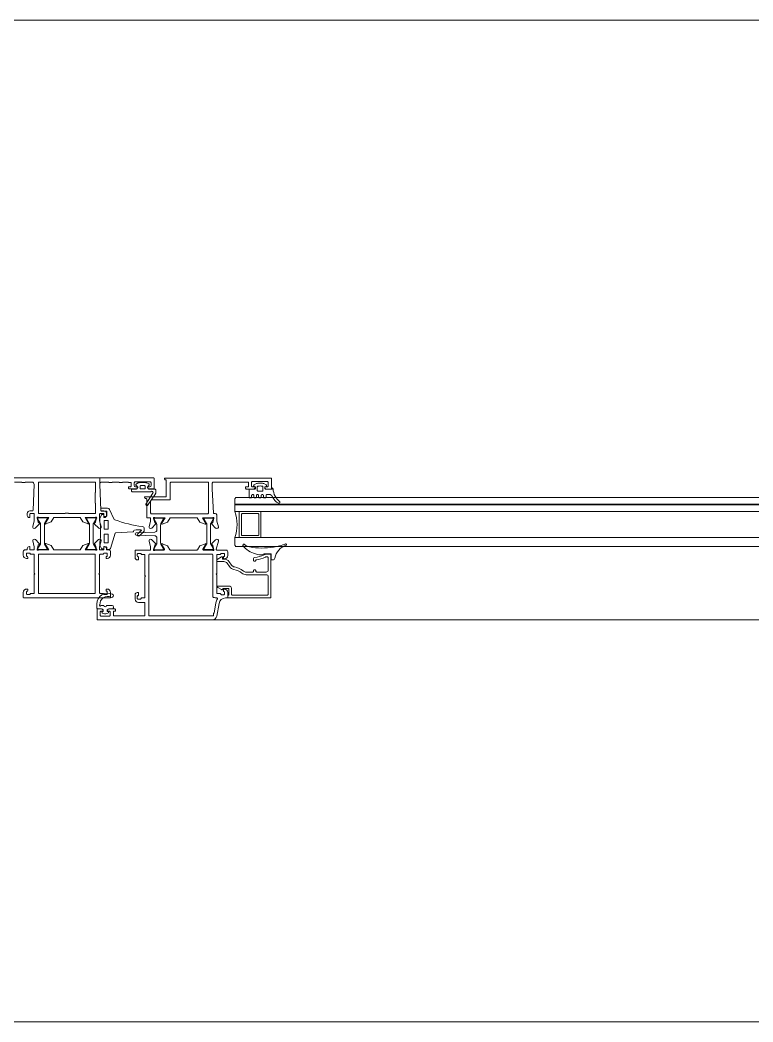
# Model space of a CAD drawing. Extents: x -9058 to 11890, y 0 to 4205.
# Drawn here: x 9409.21 to 9442.84, y 3761.87 to 3807.87 of the extents above; entities that cross this region are included whole.
import ezdxf

# ---------------------------------------------------------------- set-up
doc = ezdxf.new("R2010")
doc.units = 0
doc.header["$MEASUREMENT"] = 0
doc.layers.add('M-TEFRIS2-015', color=129, linetype='Continuous', lineweight=9)

msp = doc.modelspace()

# ---------------------------------------------------------------- linework, layer by layer
at = {"layer": 'M-TEFRIS2-015'}
for p, q in [((9412.862, 3786.554), (9412.862, 3786.85)), ((9419.063, 3785.898), (9419.112, 3785.948)), ((9419.063, 3785.898), (9419.063, 3785.31)), ((9419.112, 3785.948), (9467.208, 3785.948)), ((9419.063, 3785.648), (9467.208, 3785.648)), ((9419.063, 3785.61), (9467.208, 3785.61)), ((9421.837, 3785.31), (9419.063, 3785.31)), ((9419.08, 3785.31), (9467.208, 3785.31)), ((9419.263, 3785.31), (9419.263, 3784.11)), ((9420.263, 3785.31), (9420.263, 3784.11)), ((9421.837, 3784.11), (9419.063, 3784.11)), ((9419.063, 3784.11), (9419.063, 3783.76)), ((9419.08, 3784.11), (9467.208, 3784.11)), ((9419.063, 3783.76), (9419.113, 3783.71)), ((9419.08, 3783.71), (9467.208, 3783.71)), ((9421.837, 3783.71), (9419.113, 3783.71)), ((9421.837, 3783.71), (9419.569, 3783.71))]:
    msp.add_line(p, q, dxfattribs=at)
for points in [[(9405.058, 3807.873), (9545.058, 3807.873)], [(9531.881, 3780.338), (9413.123, 3780.338)], [(9407.058, 3763.873), (9407.058, 3761.873), (9543.058, 3761.873), (9543.058, 3763.873)]]:
    msp.add_lwpolyline(points, dxfattribs=at)
for points in [[(9407.368, 3786.848), (9415.348, 3786.848, -0.414214), (9415.358, 3786.838), (9415.358, 3786.358, -0.414214), (9415.348, 3786.348), (9415.128, 3786.348, -0.414214), (9415.058, 3786.418), (9415.058, 3786.438, -0.414214), (9415.068, 3786.448), (9415.168, 3786.448, 0.414214), (9415.218, 3786.498), (9415.218, 3786.618, 0.414214), (9415.168, 3786.668), (9414.498, 3786.668, 0.414214), (9414.448, 3786.618), (9414.448, 3786.498, 0.414214), (9414.498, 3786.448), (9414.598, 3786.448, -0.414214), (9414.608, 3786.438), (9414.608, 3786.418, -0.414214), (9414.538, 3786.348), (9414.228, 3786.348, -0.414214), (9414.178, 3786.398), (9414.178, 3786.448), (9414.278, 3786.448, 0.414214), (9414.308, 3786.478), (9414.308, 3786.648), (9414.178, 3786.648), (9414.178, 3786.658), (9413.911, 3786.658), (9413.911, 3786.648), (9413.761, 3786.648), (9413.761, 3786.658), (9413.431, 3786.658), (9413.431, 3786.648), (9413.281, 3786.648), (9413.281, 3786.658), (9412.962, 3786.658, 0.425337), (9412.862, 3786.555), (9412.907, 3785.367, 0.403083), (9412.937, 3785.338), (9413.058, 3785.338, -0.414214), (9413.178, 3785.218), (9413.178, 3785.128, -0.414214), (9413.078, 3785.028), (9413.068, 3785.028, -0.414214), (9413.058, 3785.038), (9413.058, 3785.188, 0.414214), (9413.028, 3785.218), (9412.888, 3785.218, 0.414214), (9412.858, 3785.188), (9412.858, 3784.883), (9412.928, 3784.622, -0.700084), (9412.82, 3784.547), (9412.802, 3784.559), (9412.631, 3784.732, -0.607471), (9412.647, 3784.792, 0.283637), (9412.669, 3784.814), (9412.718, 3784.998, 1.229391), (9412.668, 3785.028), (9412.194, 3785.028), (9412.356, 3784.762, -0.859449), (9412.326, 3784.737), (9412.081, 3784.829), (9411.96, 3785.028), (9410.756, 3785.028), (9410.634, 3784.829), (9410.389, 3784.737, -0.859449), (9410.359, 3784.762), (9410.522, 3785.028), (9410.047, 3785.028, 1.229391), (9409.997, 3784.998), (9410.046, 3784.814, 0.283637), (9410.069, 3784.792, -0.607471), (9410.085, 3784.732), (9409.914, 3784.559), (9409.896, 3784.547, -0.700084), (9409.788, 3784.622), (9409.858, 3784.883), (9409.858, 3785.188, 0.414214), (9409.828, 3785.218), (9409.688, 3785.218, 0.414214), (9409.658, 3785.188), (9409.658, 3785.038, -0.414214), (9409.648, 3785.028), (9409.638, 3785.028, -0.414214), (9409.538, 3785.128), (9409.538, 3785.218, -0.414214), (9409.658, 3785.338), (9409.779, 3785.338, 0.403083), (9409.809, 3785.367), (9409.854, 3786.555, 0.425337), (9409.754, 3786.658), (9409.435, 3786.658), (9409.435, 3786.648), (9409.285, 3786.648), (9409.285, 3786.658), (9408.955, 3786.658)], [(9418.119, 3785.216, -0.459137), (9418.083, 3785.244), (9418.029, 3786.338), (9418.029, 3786.608, -0.414214), (9418.079, 3786.658), (9419.659, 3786.658, -0.414214), (9419.689, 3786.628), (9419.689, 3786.468, -0.414214), (9419.659, 3786.438), (9419.559, 3786.438), (9419.559, 3786.388, 0.414214), (9419.609, 3786.338), (9419.919, 3786.338, 0.414214), (9419.989, 3786.408), (9419.989, 3786.428, 0.414214), (9419.979, 3786.438), (9419.879, 3786.438, -0.414214), (9419.829, 3786.488), (9419.829, 3786.638, -0.414214), (9419.879, 3786.688), (9420.549, 3786.688, -0.414214), (9420.599, 3786.638), (9420.599, 3786.488, -0.414214), (9420.549, 3786.438), (9420.449, 3786.438, 0.414214), (9420.439, 3786.428), (9420.439, 3786.408, 0.414214), (9420.509, 3786.338), (9420.729, 3786.338, 0.414214), (9420.739, 3786.348), (9420.739, 3786.828, 0.414214), (9420.729, 3786.838), (9415.864, 3786.838, 0.535184), (9415.84, 3786.804), (9415.859, 3786.76), (9415.889, 3786.76, -0.414214), (9415.919, 3786.73), (9415.919, 3786.018, -0.414214), (9415.889, 3785.988), (9414.944, 3785.988, 0.535184), (9414.92, 3785.954), (9414.931, 3785.929, 0.302776), (9414.959, 3785.91), (9414.989, 3785.91, -0.414214), (9415.019, 3785.88), (9415.019, 3785.048, 0.414214), (9415.049, 3785.018), (9415.167, 3785.018, -0.414214), (9415.197, 3784.988), (9415.197, 3784.873), (9415.127, 3784.612, 0.700084), (9415.235, 3784.537), (9415.253, 3784.549), (9415.424, 3784.722, 0.607471), (9415.408, 3784.782, -0.283637), (9415.386, 3784.804), (9415.336, 3784.988, -1.229391), (9415.387, 3785.018), (9415.861, 3785.018), (9415.698, 3784.752, 0.859449), (9415.729, 3784.727), (9415.974, 3784.819), (9416.095, 3785.018), (9417.34, 3785.018), (9417.462, 3784.819), (9417.707, 3784.727, 0.859449), (9417.737, 3784.752), (9417.575, 3785.018), (9418.049, 3785.018, -1.229391), (9418.099, 3784.988), (9418.05, 3784.804, -0.283637), (9418.027, 3784.782, 0.607471), (9418.011, 3784.722), (9418.183, 3784.549), (9418.201, 3784.537, 0.700084), (9418.308, 3784.612), (9418.239, 3784.873), (9418.239, 3785.118, 0.474196), (9418.119, 3785.216)], [(9420.82, 3786.348, 0.220745), (9421.13, 3785.754, -0.651907), (9421.074, 3785.686, -0.176952), (9420.782, 3786.001, 0.281357), (9420.639, 3786.089), (9420.558, 3786.089), (9420.544, 3786.089), (9420.537, 3786.088), (9420.53, 3786.087), (9420.522, 3786.084), (9420.515, 3786.08), (9420.509, 3786.074), (9420.504, 3786.068), (9420.499, 3786.061), (9420.496, 3786.054), (9420.494, 3786.039), (9420.494, 3785.963), (9420.494, 3785.96), (9420.493, 3785.957), (9420.492, 3785.954), (9420.491, 3785.952), (9420.488, 3785.949), (9420.486, 3785.947), (9420.483, 3785.945), (9420.48, 3785.944), (9420.474, 3785.943), (9420.394, 3785.943), (9420.391, 3785.943), (9420.388, 3785.944), (9420.385, 3785.945), (9420.383, 3785.947), (9420.38, 3785.949), (9420.378, 3785.952), (9420.376, 3785.954), (9420.375, 3785.957), (9420.374, 3785.963), (9420.374, 3786.039), (9420.374, 3786.046), (9420.372, 3786.054), (9420.369, 3786.061), (9420.365, 3786.068), (9420.36, 3786.074), (9420.353, 3786.08), (9420.346, 3786.084), (9420.339, 3786.087), (9420.324, 3786.089), (9420.317, 3786.088), (9420.31, 3786.087), (9420.302, 3786.084), (9420.295, 3786.08), (9420.289, 3786.074), (9420.284, 3786.068), (9420.279, 3786.061), (9420.276, 3786.054), (9420.274, 3786.039), (9420.274, 3785.963), (9420.274, 3785.96), (9420.273, 3785.957), (9420.272, 3785.954), (9420.271, 3785.952), (9420.268, 3785.949), (9420.266, 3785.947), (9420.263, 3785.945), (9420.26, 3785.944), (9420.254, 3785.943), (9420.174, 3785.943), (9420.171, 3785.943), (9420.168, 3785.944), (9420.165, 3785.945), (9420.163, 3785.947), (9420.16, 3785.949), (9420.158, 3785.952), (9420.156, 3785.954), (9420.155, 3785.957), (9420.154, 3785.963), (9420.154, 3786.039), (9420.154, 3786.046), (9420.152, 3786.054), (9420.149, 3786.061), (9420.145, 3786.068), (9420.14, 3786.074), (9420.133, 3786.08), (9420.126, 3786.084), (9420.119, 3786.087), (9420.104, 3786.089), (9420.097, 3786.088), (9420.09, 3786.087), (9420.082, 3786.084), (9420.075, 3786.08), (9420.069, 3786.074), (9420.064, 3786.068), (9420.059, 3786.061), (9420.056, 3786.054), (9420.054, 3786.039), (9420.054, 3785.963), (9420.054, 3785.96), (9420.053, 3785.957), (9420.052, 3785.954), (9420.051, 3785.952), (9420.048, 3785.949), (9420.046, 3785.947), (9420.043, 3785.945), (9420.04, 3785.944), (9420.034, 3785.943), (9419.954, 3785.943), (9419.951, 3785.943), (9419.948, 3785.944), (9419.945, 3785.945), (9419.943, 3785.947), (9419.94, 3785.949), (9419.938, 3785.952), (9419.936, 3785.954), (9419.935, 3785.957), (9419.934, 3785.963), (9419.934, 3786.039), (9419.934, 3786.046), (9419.932, 3786.054), (9419.929, 3786.061), (9419.925, 3786.068), (9419.92, 3786.074), (9419.913, 3786.08), (9419.906, 3786.084), (9419.899, 3786.087), (9419.884, 3786.089), (9419.877, 3786.088), (9419.87, 3786.087), (9419.862, 3786.084), (9419.855, 3786.08), (9419.849, 3786.074), (9419.844, 3786.068), (9419.839, 3786.061), (9419.836, 3786.054), (9419.834, 3786.039), (9419.834, 3785.963), (9419.834, 3785.96), (9419.833, 3785.957), (9419.832, 3785.954), (9419.831, 3785.952), (9419.828, 3785.949), (9419.826, 3785.947), (9419.823, 3785.945), (9419.82, 3785.944), (9419.814, 3785.943), (9419.734, 3785.943), (9419.731, 3785.943), (9419.728, 3785.944), (9419.725, 3785.945), (9419.723, 3785.947), (9419.72, 3785.949), (9419.718, 3785.952), (9419.716, 3785.954), (9419.715, 3785.957), (9419.714, 3785.963), (9419.714, 3786.301, -0.414214), (9419.744, 3786.331), (9419.975, 3786.331, 0.414214), (9420.005, 3786.361), (9420.005, 3786.426, 0.291535), (9419.994, 3786.444), (9419.946, 3786.464, -0.613042), (9419.943, 3786.527), (9420.062, 3786.59, -0.127095), (9420.125, 3786.606), (9420.325, 3786.606, -0.127095), (9420.388, 3786.59), (9420.497, 3786.533, -0.585233), (9420.497, 3786.463), (9420.45, 3786.439, 0.167811), (9420.445, 3786.426), (9420.445, 3786.361, 0.414214), (9420.475, 3786.331), (9420.77, 3786.331), (9420.77, 3786.395, -0.394677), (9420.82, 3786.348)], [(9412.865, 3783.892, 0.081633), (9412.865, 3784.872), (9412.865, 3784.952, -0.104779), (9412.881, 3785.025), (9412.941, 3785.16, -0.296563), (9412.959, 3785.172), (9413.025, 3785.172, -0.414214), (9413.055, 3785.142), (9413.055, 3785.107, 0.414214), (9413.08, 3785.082), (9413.16, 3785.082, 0.414214), (9413.185, 3785.107), (9413.185, 3785.297, 0.414214), (9413.15, 3785.332), (9412.935, 3785.332, -0.414214), (9412.915, 3785.352), (9412.915, 3785.442, -0.414214), (9412.935, 3785.462), (9413.225, 3785.462, -0.285747), (9413.315, 3785.407), (9413.506, 3784.978, 0.189764), (9413.56, 3784.929, 0.061836), (9414.817, 3784.622, -0.380587), (9414.905, 3784.522), (9414.905, 3784.442, -0.203536), (9414.875, 3784.37), (9414.687, 3784.189, -0.999219), (9414.604, 3784.275), (9414.755, 3784.422, 0.950364), (9414.757, 3784.462, 0.068684), (9414.457, 3784.452, 0.364538), (9414.415, 3784.402, -0.394287), (9414.397, 3784.382), (9413.594, 3784.327, 0.309555), (9413.571, 3784.31), (9413.353, 3783.608, -0.328426), (9413.305, 3783.572), (9413.21, 3783.572, -0.414214), (9413.185, 3783.597), (9413.185, 3783.657, 0.414214), (9413.16, 3783.682), (9413.08, 3783.682, 0.414214), (9413.055, 3783.657), (9413.055, 3783.622, -0.414214), (9413.025, 3783.592), (9412.959, 3783.592, -0.296563), (9412.941, 3783.604), (9412.881, 3783.739, -0.104779), (9412.865, 3783.812), (9412.865, 3783.892)], [(9409.438, 3783.548, 0.414222), (9409.358, 3783.468), (9409.358, 3783.298, 0.414214), (9409.508, 3783.148), (9409.548, 3783.148, 0.414214), (9409.558, 3783.158), (9409.558, 3783.219, 0.366034), (9409.533, 3783.249, -0.365977), (9409.508, 3783.278), (9409.508, 3783.368, -0.414214), (9409.538, 3783.398), (9409.648, 3783.398, -0.365977), (9409.677, 3783.373, 0.365977), (9409.707, 3783.348), (9409.828, 3783.348, -0.414214), (9409.858, 3783.318), (9409.858, 3782.478), (9409.888, 3782.448), (9409.858, 3782.418), (9409.858, 3781.578, -0.414214), (9409.828, 3781.548), (9409.707, 3781.548, 0.365977), (9409.677, 3781.523, -0.365977), (9409.648, 3781.498), (9409.538, 3781.498, -0.414214), (9409.508, 3781.528), (9409.508, 3781.618, -0.365977), (9409.533, 3781.648, 0.366034), (9409.558, 3781.678), (9409.558, 3781.738, 0.414214), (9409.548, 3781.748), (9409.508, 3781.748, 0.414214), (9409.358, 3781.598), (9409.358, 3781.358, 0.414214), (9409.368, 3781.348), (9413.348, 3781.348, 0.414214), (9413.358, 3781.358), (9413.358, 3781.598, 0.414214), (9413.208, 3781.748), (9413.168, 3781.748, 0.414214), (9413.158, 3781.738), (9413.158, 3781.678, 0.366034), (9413.183, 3781.648, -0.365977), (9413.208, 3781.618), (9413.208, 3781.528, -0.414214), (9413.178, 3781.498), (9413.068, 3781.498, -0.365977), (9413.038, 3781.523, 0.365977), (9413.009, 3781.548), (9412.888, 3781.548, -0.414214), (9412.858, 3781.578), (9412.858, 3782.418), (9412.828, 3782.448), (9412.858, 3782.478), (9412.858, 3783.318, -0.414214), (9412.888, 3783.348), (9413.009, 3783.348, 0.365977), (9413.038, 3783.373, -0.365977), (9413.068, 3783.398), (9413.178, 3783.398, -0.414214), (9413.208, 3783.368), (9413.208, 3783.278, -0.365977), (9413.183, 3783.249, 0.366034), (9413.158, 3783.219), (9413.158, 3783.158, 0.414214), (9413.168, 3783.148), (9413.208, 3783.148, 0.414214), (9413.358, 3783.298), (9413.358, 3783.468, 0.414214), (9413.278, 3783.548), (9413.208, 3783.548, -0.414214), (9413.178, 3783.578), (9413.178, 3783.598, 0.414214), (9413.078, 3783.698), (9413.068, 3783.698, 0.414214), (9413.058, 3783.688), (9413.058, 3783.578, -0.414214), (9413.028, 3783.548), (9412.888, 3783.548, -0.414214), (9412.858, 3783.578), (9412.858, 3783.694), (9412.928, 3783.955, 0.700084), (9412.82, 3784.03), (9412.802, 3784.017), (9412.631, 3783.845, 0.607471), (9412.647, 3783.785, -0.283637), (9412.669, 3783.763), (9412.718, 3783.579, -1.229391), (9412.668, 3783.548), (9412.194, 3783.548), (9412.355, 3783.813, 0.713664), (9412.331, 3783.842), (9412.081, 3783.748), (9411.96, 3783.548), (9410.756, 3783.548), (9410.634, 3783.748), (9410.384, 3783.842, 0.713664), (9410.36, 3783.813), (9410.522, 3783.548), (9410.047, 3783.548, -1.229391), (9409.997, 3783.579), (9410.046, 3783.763, -0.283637), (9410.069, 3783.785, 0.607471), (9410.085, 3783.845), (9409.914, 3784.017), (9409.896, 3784.03, 0.700084), (9409.788, 3783.955), (9409.858, 3783.694), (9409.858, 3783.578, -0.414214), (9409.828, 3783.548), (9409.688, 3783.548, -0.414214), (9409.658, 3783.578), (9409.658, 3783.688, 0.414214), (9409.648, 3783.698), (9409.638, 3783.698, 0.414214), (9409.538, 3783.598), (9409.538, 3783.578, -0.414214), (9409.508, 3783.548), (9409.438, 3783.548)]]:
    msp.add_lwpolyline(points, format="xyb", dxfattribs=at)
for points in [[(9412.668, 3785.218), (9412.668, 3785.688), (9412.658, 3785.688), (9412.658, 3786.188), (9412.668, 3786.188), (9412.668, 3786.658), (9410.048, 3786.658), (9410.048, 3786.188), (9410.058, 3786.188), (9410.058, 3785.688), (9410.048, 3785.688), (9410.048, 3785.218), (9411.283, 3785.218), (9411.283, 3785.238), (9411.433, 3785.238), (9411.433, 3785.218)], [(9412.658, 3783.348), (9412.658, 3781.548), (9410.058, 3781.548), (9410.058, 3783.348)]]:
    msp.add_lwpolyline(points, close=True, dxfattribs=at)
for points in [[(9414.543, 3786.342, 0.414214), (9414.578, 3786.377), (9414.578, 3786.457, 0.186103), (9414.574, 3786.467), (9414.534, 3786.509, -0.501687), (9414.545, 3786.573), (9414.634, 3786.618, -0.118551), (9414.713, 3786.637), (9414.943, 3786.637, -0.118551), (9415.023, 3786.618), (9415.111, 3786.573, -0.501687), (9415.122, 3786.509), (9415.082, 3786.467, 0.186103), (9415.078, 3786.457), (9415.078, 3786.377, 0.414214), (9415.113, 3786.342), (9415.393, 3786.342, -0.414214), (9415.433, 3786.302), (9415.433, 3786.157, -0.176484), (9415.421, 3786.125), (9415.049, 3785.591, -0.940455), (9414.985, 3785.639), (9415.303, 3786.144, 0.992608), (9415.202, 3786.21), (9414.363, 3786.21, -0.414214), (9414.323, 3786.25), (9414.323, 3786.302, -0.414214), (9414.363, 3786.342)], [(9414.738, 3786.347, -0.414214), (9414.713, 3786.372), (9414.713, 3786.472, -0.414214), (9414.738, 3786.497), (9414.918, 3786.497, -0.414214), (9414.943, 3786.472), (9414.943, 3786.372, -0.414214), (9414.918, 3786.347)], [(9416.089, 3785.838), (9415.249, 3785.838, 0.414214), (9415.199, 3785.788), (9415.199, 3785.248, 0.414214), (9415.249, 3785.198), (9417.809, 3785.198, 0.414214), (9417.859, 3785.248), (9417.859, 3786.658), (9416.149, 3786.658, 0.414214), (9416.099, 3786.608), (9416.099, 3785.848, -0.414214)], [(9420.331, 3786.472, -0.359904), (9420.355, 3786.443), (9420.355, 3786.267, -0.414214), (9420.325, 3786.237), (9420.125, 3786.237, -0.414214), (9420.095, 3786.267), (9420.095, 3786.443, -0.359904), (9420.12, 3786.472, -0.094739)], [(9410.322, 3783.867, 0.131652), (9410.336, 3783.817), (9410.443, 3783.63, -0.131652), (9410.447, 3783.615), (9410.447, 3783.59, -0.414214), (9410.417, 3783.56), (9410.057, 3783.56, -0.414214), (9410.027, 3783.59), (9410.027, 3783.615, -0.131652), (9410.031, 3783.63), (9410.139, 3783.817, 0.131652), (9410.152, 3783.867), (9410.152, 3784.713, 0.131652), (9410.139, 3784.763), (9410.031, 3784.949, -0.131652), (9410.027, 3784.964), (9410.027, 3784.99, -0.414214), (9410.057, 3785.02), (9410.417, 3785.02, -0.414214), (9410.447, 3784.99), (9410.447, 3784.964, -0.131652), (9410.443, 3784.949), (9410.336, 3784.763, 0.131652), (9410.322, 3784.713)], [(9412.393, 3783.867, -0.131652), (9412.38, 3783.817), (9412.272, 3783.63, 0.131652), (9412.268, 3783.615), (9412.268, 3783.59, 0.414214), (9412.298, 3783.56), (9412.658, 3783.56, 0.414214), (9412.688, 3783.59), (9412.688, 3783.615, 0.131652), (9412.684, 3783.63), (9412.577, 3783.817, -0.131652), (9412.563, 3783.867), (9412.563, 3784.713, -0.131652), (9412.577, 3784.763), (9412.684, 3784.949, 0.131652), (9412.688, 3784.964), (9412.688, 3784.99, 0.414214), (9412.658, 3785.02), (9412.298, 3785.02, 0.414214), (9412.268, 3784.99), (9412.268, 3784.964, 0.131652), (9412.272, 3784.949), (9412.38, 3784.763, -0.131652), (9412.393, 3784.713)], [(9413.255, 3784.524, -0.414214), (9413.225, 3784.494), (9413.095, 3784.494, -0.414214), (9413.065, 3784.524), (9413.065, 3784.864, -0.414214), (9413.095, 3784.894), (9413.225, 3784.894, -0.414214), (9413.255, 3784.864)], [(9415.392, 3784.198, -0.403142), (9415.489, 3784.098), (9415.489, 3783.857, -0.131652), (9415.475, 3783.807), (9415.368, 3783.62, 0.131652), (9415.364, 3783.605), (9415.364, 3783.58, 0.414214), (9415.394, 3783.55), (9415.754, 3783.55, 0.414214), (9415.784, 3783.58), (9415.784, 3783.605, 0.131652), (9415.78, 3783.62), (9415.672, 3783.807, -0.131652), (9415.659, 3783.857), (9415.659, 3784.703, -0.131652), (9415.672, 3784.753), (9415.78, 3784.94, 0.131652), (9415.784, 3784.955), (9415.784, 3784.98, 0.414214), (9415.754, 3785.01), (9415.394, 3785.01, 0.414214), (9415.364, 3784.98), (9415.364, 3784.955, 0.131652), (9415.368, 3784.94), (9415.475, 3784.753, -0.131652), (9415.489, 3784.703), (9415.489, 3784.462, -0.403142), (9415.392, 3784.362), (9414.537, 3784.33, 0.962756), (9414.537, 3784.23)], [(9417.775, 3783.865, -0.131652), (9417.762, 3783.815), (9417.654, 3783.629, 0.131652), (9417.65, 3783.614), (9417.65, 3783.588, 0.414214), (9417.68, 3783.558), (9418.04, 3783.558, 0.414214), (9418.07, 3783.588), (9418.07, 3783.614, 0.131652), (9418.066, 3783.629), (9417.958, 3783.815, -0.131652), (9417.945, 3783.865), (9417.945, 3784.712, -0.131652), (9417.958, 3784.762), (9418.066, 3784.948, 0.131652), (9418.07, 3784.963), (9418.07, 3784.988, 0.414214), (9418.04, 3785.018), (9417.68, 3785.018, 0.414214), (9417.65, 3784.988), (9417.65, 3784.963, 0.131652), (9417.654, 3784.948), (9417.762, 3784.762, -0.131652), (9417.775, 3784.712)], [(9417.958, 3784.753), (9418.066, 3784.94, 0.131652), (9418.07, 3784.955), (9418.07, 3784.98, 0.414214), (9418.04, 3785.01), (9417.68, 3785.01, 0.414214), (9417.65, 3784.98), (9417.65, 3784.955, 0.131652), (9417.654, 3784.94), (9417.762, 3784.753, -0.131652), (9417.775, 3784.703), (9417.775, 3783.857, -0.131652), (9417.762, 3783.807), (9417.654, 3783.62, 0.131652), (9417.65, 3783.605), (9417.65, 3783.58, 0.414214), (9417.68, 3783.55), (9418.04, 3783.55, 0.414214), (9418.07, 3783.58), (9418.07, 3783.605, 0.131652), (9418.066, 3783.62), (9417.958, 3783.807, -0.131652), (9417.945, 3783.857), (9417.945, 3784.703, -0.131652)], [(9419.363, 3785.18, -0.414214), (9419.393, 3785.21), (9420.133, 3785.21, -0.414214), (9420.163, 3785.18), (9420.163, 3784.24, -0.414214), (9420.133, 3784.21), (9419.393, 3784.21, -0.414214), (9419.363, 3784.24)], [(9418.389, 3783.338, 0.365977), (9418.419, 3783.363, -0.365977), (9418.449, 3783.388), (9418.559, 3783.388, -0.414214), (9418.589, 3783.358), (9418.589, 3783.268, -0.365977), (9418.564, 3783.239, 0.366034), (9418.539, 3783.209), (9418.539, 3783.148, 0.414214), (9418.549, 3783.138), (9418.589, 3783.138, 0.414214), (9418.739, 3783.288), (9418.739, 3783.458, 0.414214), (9418.659, 3783.538), (9418.239, 3783.538, -0.493043), (9418.21, 3783.576), (9418.308, 3783.945, 0.700084), (9418.201, 3784.02), (9418.183, 3784.007), (9418.011, 3783.835, 0.607471), (9418.027, 3783.775, -0.283637), (9418.05, 3783.753), (9418.099, 3783.569, -1.229391), (9418.049, 3783.538), (9417.628, 3783.538, -0.585524), (9417.602, 3783.584), (9417.736, 3783.803, 0.713664), (9417.712, 3783.832), (9417.462, 3783.738), (9417.349, 3783.553, -0.261412), (9417.323, 3783.538), (9416.112, 3783.538, -0.261412), (9416.087, 3783.553), (9415.974, 3783.738), (9415.724, 3783.832, 0.713664), (9415.7, 3783.803), (9415.833, 3783.584, -0.585524), (9415.808, 3783.538), (9415.387, 3783.538, -1.229391), (9415.336, 3783.569), (9415.386, 3783.753, -0.283637), (9415.408, 3783.775, 0.607471), (9415.424, 3783.835), (9415.253, 3784.007), (9415.235, 3784.02, 0.700084), (9415.127, 3783.945), (9415.197, 3783.684), (9415.197, 3783.568, -0.414214), (9415.167, 3783.538), (9414.519, 3783.538, 0.414214), (9414.489, 3783.508), (9414.489, 3783.188, 0.414222), (9414.589, 3783.088), (9414.629, 3783.088, 0.414214), (9414.639, 3783.098), (9414.639, 3783.209, 0.366034), (9414.614, 3783.239, -0.365977), (9414.589, 3783.268), (9414.589, 3783.358, -0.414214), (9414.619, 3783.388), (9414.729, 3783.388, -0.365977), (9414.758, 3783.363, 0.365977), (9414.788, 3783.338), (9414.909, 3783.338, -0.414214), (9414.939, 3783.308), (9414.939, 3782.368), (9414.969, 3782.338), (9414.939, 3782.308), (9414.939, 3781.368, -0.414214), (9414.909, 3781.338), (9414.788, 3781.338, 0.365977), (9414.758, 3781.313, -0.365977), (9414.729, 3781.288), (9414.619, 3781.288, -0.414214), (9414.589, 3781.318), (9414.589, 3781.408, -0.365977), (9414.614, 3781.438, 0.366034), (9414.639, 3781.468), (9414.639, 3781.578, 0.414214), (9414.629, 3781.588), (9414.589, 3781.588, 0.414214), (9414.489, 3781.488), (9414.489, 3781.288, 0.414214), (9414.639, 3781.138), (9414.909, 3781.138, -0.414214), (9414.939, 3781.108), (9414.939, 3780.548, -0.414214), (9414.909, 3780.518), (9413.519, 3780.518, -0.414214), (9413.489, 3780.548), (9413.489, 3780.708, -0.414214), (9413.519, 3780.738), (9413.589, 3780.738), (9413.589, 3780.788, 0.414214), (9413.539, 3780.838), (9413.284, 3780.838, 0.414214), (9413.214, 3780.768), (9413.214, 3780.748, 0.414214), (9413.224, 3780.738), (9413.299, 3780.738, -0.414214), (9413.349, 3780.688), (9413.349, 3780.548, -0.414214), (9413.299, 3780.498), (9412.929, 3780.498, -0.414214), (9412.879, 3780.548), (9412.879, 3780.688, -0.414214), (9412.929, 3780.738), (9413.004, 3780.738, 0.414214), (9413.014, 3780.748), (9413.014, 3780.768, 0.414214), (9412.944, 3780.838), (9412.769, 3780.838, 0.414214), (9412.739, 3780.808), (9412.739, 3780.368, 0.414214), (9412.769, 3780.338), (9418.039, 3780.338, 0.363975), (9418.236, 3780.504), (9418.339, 3781.091, -0.36397), (9418.634, 3781.338), (9418.709, 3781.338, 0.414214), (9418.739, 3781.368), (9418.739, 3781.588, 0.414214), (9418.589, 3781.738), (9418.549, 3781.738, 0.414214), (9418.539, 3781.728), (9418.539, 3781.668, 0.366034), (9418.564, 3781.638, -0.365977), (9418.589, 3781.608), (9418.589, 3781.518, -0.414214), (9418.559, 3781.488), (9418.449, 3781.488, -0.365977), (9418.419, 3781.513, 0.365977), (9418.389, 3781.538), (9418.269, 3781.538, -0.414214), (9418.239, 3781.568), (9418.239, 3782.408), (9418.209, 3782.438), (9418.239, 3782.468), (9418.239, 3783.308, -0.414214), (9418.269, 3783.338)], [(9413.255, 3783.904, -0.414214), (9413.225, 3783.874), (9413.095, 3783.874, -0.414214), (9413.065, 3783.904), (9413.065, 3784.244, -0.414214), (9413.095, 3784.274), (9413.225, 3784.274, -0.414214), (9413.255, 3784.244)], [(9420.733, 3783.34), (9420.733, 3783.12, 0.414214), (9420.763, 3783.09), (9420.801, 3783.09, 0.356389), (9420.899, 3783.17, -0.262181), (9421.413, 3783.763, 0.316752), (9421.433, 3783.791, 0.499585), (9421.394, 3783.82, -0.048291), (9420.839, 3783.678, -0.086497), (9419.74, 3783.682, -0.16681), (9419.512, 3783.793, 0.169383), (9419.492, 3783.807), (9419.479, 3783.81, 0.513067), (9419.432, 3783.744, 0.159858), (9420.007, 3783.364, 0.178819), (9420.373, 3783.346), (9420.392, 3783.357, -0.13005), (9420.442, 3783.37), (9420.703, 3783.37, -0.414214)], [(9418.038, 3780.518, 0.207097), (9418.089, 3780.541), (9418.089, 3780.638), (9418.107, 3780.638), (9418.191, 3781.117, -0.106114), (9418.262, 3781.292, 0.602221), (9418.238, 3781.338), (9418.189, 3781.338, -0.162278), (9418.129, 3781.358), (9418.089, 3781.358, -0.414214), (9418.059, 3781.388), (9418.059, 3783.308, 0.414214), (9418.009, 3783.358), (9415.169, 3783.358, 0.414214), (9415.119, 3783.308), (9415.119, 3780.518)], [(9419.919, 3782.559), (9419.919, 3782.599, -0.414214), (9419.949, 3782.629), (9419.989, 3782.629, -0.414214), (9420.019, 3782.599), (9420.019, 3782.579, 0.414214), (9420.069, 3782.529), (9420.499, 3782.529, 0.414214), (9420.599, 3782.629), (9420.599, 3783.178, 0.414214), (9420.549, 3783.228), (9420.498, 3783.228, 0.127567), (9420.464, 3783.22, -0.09888), (9420.046, 3783.086, 0.367727), (9420.019, 3783.057, -0.399482), (9419.989, 3783.029), (9419.949, 3783.029, -0.414214), (9419.919, 3783.059), (9419.919, 3783.15, -0.400329), (9419.967, 3783.2, 0.114933), (9420.404, 3783.323, -0.127017), (9420.5, 3783.348), (9420.689, 3783.348, -0.414214), (9420.719, 3783.318), (9420.719, 3781.378, -0.414214), (9420.689, 3781.348), (9418.769, 3781.348, -0.414214), (9418.739, 3781.378), (9418.739, 3781.438, -0.414214), (9418.769, 3781.468), (9418.789, 3781.468), (9418.789, 3781.768), (9418.519, 3781.768), (9418.499, 3781.733, -0.414214), (9418.458, 3781.723), (9418.288, 3781.821, -0.767327), (9418.306, 3781.888), (9418.809, 3781.888, -0.414214), (9418.909, 3781.788), (9418.909, 3781.518, 0.414214), (9418.959, 3781.468), (9420.549, 3781.468, 0.414214), (9420.599, 3781.518), (9420.599, 3782.309, 0.414214), (9420.499, 3782.409), (9419.586, 3782.409, -0.172094), (9419.384, 3782.48, 0.126051), (9419.024, 3782.646, -0.197455), (9418.819, 3782.778), (9418.711, 3782.932, 0.244698), (9418.563, 3783.008), (9418.284, 3783.008, -0.767327), (9418.257, 3783.11), (9418.454, 3783.224, -0.57735), (9418.499, 3783.198), (9418.499, 3783.128), (9418.563, 3783.128, -0.244698), (9418.809, 3783.001), (9418.912, 3782.846, 0.197455), (9419.04, 3782.764, -0.126051), (9419.455, 3782.574, 0.178336), (9419.586, 3782.529), (9419.889, 3782.529, 0.414214)], [(9412.959, 3780.719), (9413.019, 3780.719), (9413.019, 3780.799, 0.236068), (9412.939, 3780.839), (9412.774, 3780.839, -0.414214), (9412.724, 3780.889), (9412.724, 3781.06, -0.557109), (9413.447, 3781.508, -0.284432), (9413.489, 3781.441, -0.557109), (9413.38, 3781.373, 0.59685), (9412.876, 3781.019, 2.161979), (9412.911, 3780.989), (9413.054, 3780.989, 1), (9413.174, 3780.989), (9413.439, 3780.989, -0.414214), (9413.489, 3780.939), (9413.489, 3780.889, -0.414214), (9413.439, 3780.839), (9413.289, 3780.839, 0.236068), (9413.209, 3780.799), (9413.209, 3780.719), (9413.269, 3780.719), (9413.269, 3780.685, -0.323522), (9413.234, 3780.638), (9413.141, 3780.607, -0.019238), (9413.134, 3780.605), (9413.094, 3780.605, -0.019238), (9413.086, 3780.607), (9412.993, 3780.638, -0.323522), (9412.959, 3780.685)]]:
    msp.add_lwpolyline(points, format="xyb", close=True, dxfattribs=at)
for centre, radius, start, end in [((9417.313, 3784.71), 1.85, 341.0754, 18.9246), ((9414.619, 3781.418), 0.03, 99.5941, 180)]:
    msp.add_arc(centre, radius, start, end, dxfattribs=at)

doc.saveas('drawing.dxf')
